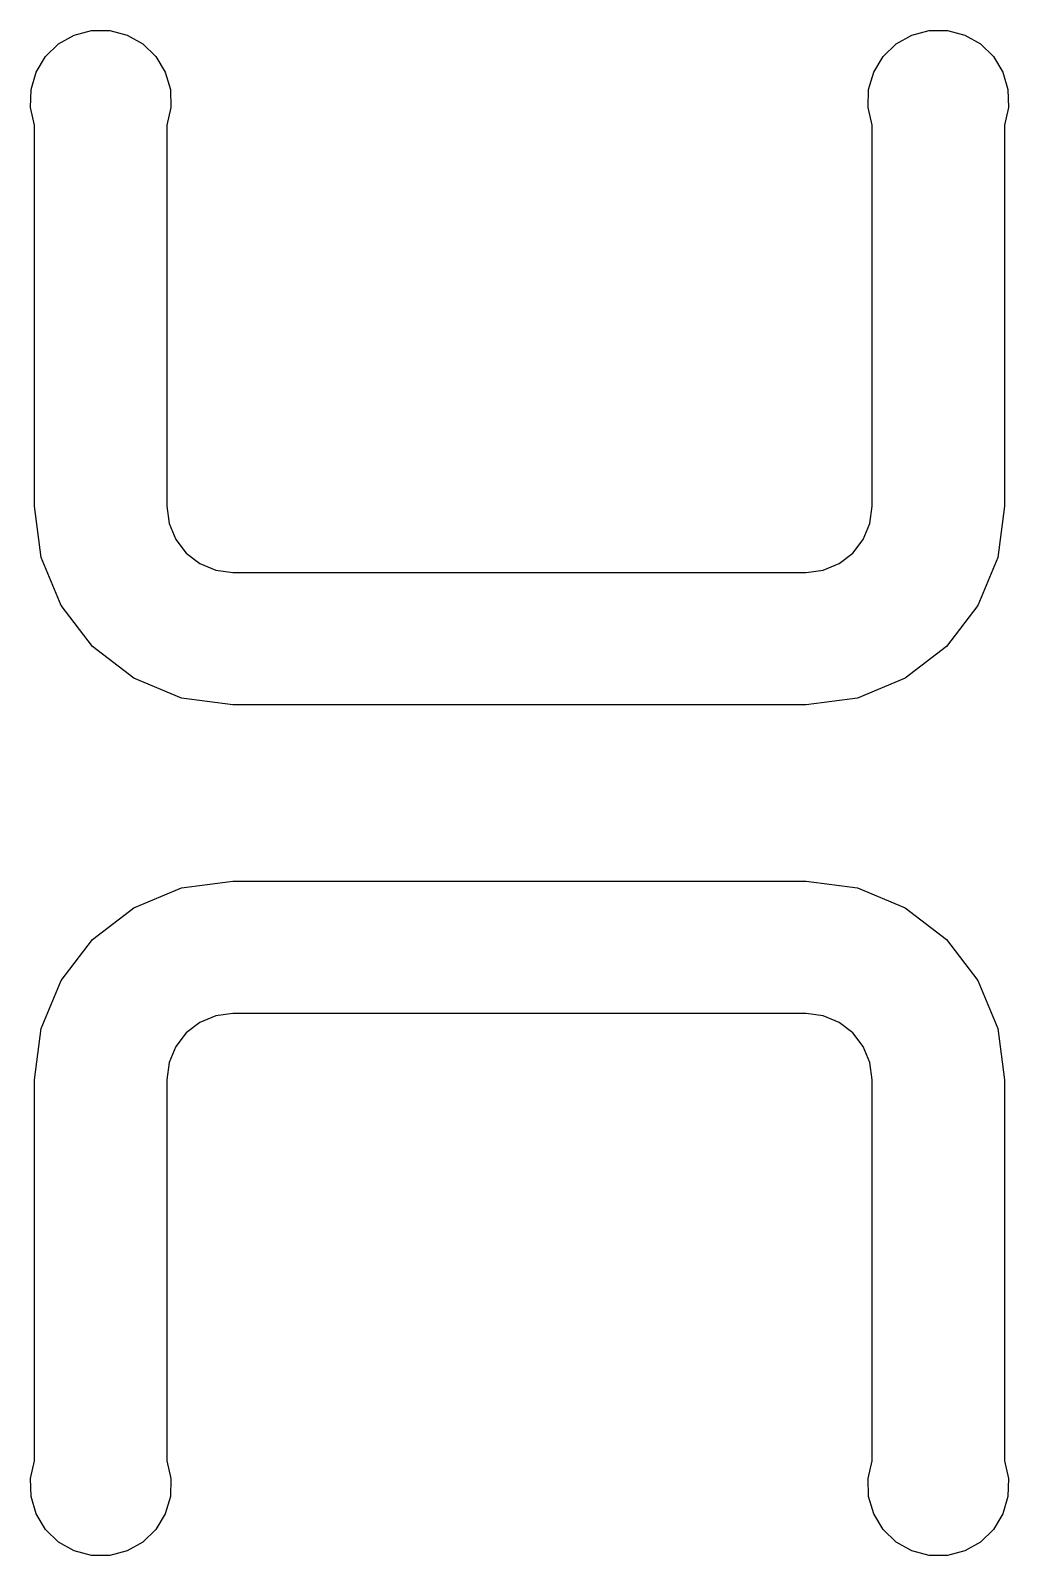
# Model space of a CAD drawing. Extents: x -0.55 to 0.55, y -0.86 to 0.86.
import ezdxf

# ---------------------------------------------------------------- set-up
doc = ezdxf.new("R2010")
doc.units = 0
doc.header["$MEASUREMENT"] = 0
doc.layers.add('L3', color=7, linetype='Continuous')

msp = doc.modelspace()

# ---------------------------------------------------------------- linework, layer by layer
at = {"layer": 'L3'}
for points in [[(-0.55, 0.757161), (-0.554611, 0.777125), (-0.554001, 0.797606), (-0.548207, 0.81726), (-0.537611, 0.834798), (-0.522909, 0.849069), (-0.505063, 0.859137), (-0.485245, 0.864341), (-0.464755, 0.864341), (-0.444937, 0.859137), (-0.427091, 0.849069), (-0.412389, 0.834798), (-0.401793, 0.81726), (-0.395999, 0.797606), (-0.395389, 0.777125), (-0.4, 0.757161), (-0.4, 0.325), (-0.397444, 0.305589), (-0.389952, 0.2875), (-0.378033, 0.271967), (-0.3625, 0.260048), (-0.344411, 0.252556), (-0.325, 0.25), (0.325, 0.25), (0.344411, 0.252556), (0.3625, 0.260048), (0.378033, 0.271967), (0.389952, 0.2875), (0.397444, 0.305589), (0.4, 0.325), (0.4, 0.757161), (0.395389, 0.777125), (0.395999, 0.797606), (0.401793, 0.81726), (0.412389, 0.834798), (0.427091, 0.849069), (0.444937, 0.859137), (0.464755, 0.864341), (0.485245, 0.864341), (0.505063, 0.859137), (0.522909, 0.849069), (0.537611, 0.834798), (0.548207, 0.81726), (0.554001, 0.797606), (0.554611, 0.777125), (0.55, 0.757161), (0.55, 0.325), (0.542333, 0.266766), (0.519856, 0.2125), (0.484099, 0.165901), (0.4375, 0.130144), (0.383234, 0.107667), (0.325, 0.1), (-0.325, 0.1), (-0.383234, 0.107667), (-0.4375, 0.130144), (-0.484099, 0.165901), (-0.519856, 0.2125), (-0.542333, 0.266766), (-0.55, 0.325)], [(-0.4, -0.757161), (-0.395389, -0.777125), (-0.395999, -0.797606), (-0.401793, -0.81726), (-0.412389, -0.834798), (-0.427091, -0.849069), (-0.444937, -0.859137), (-0.464755, -0.864341), (-0.485245, -0.864341), (-0.505063, -0.859137), (-0.522909, -0.849069), (-0.537611, -0.834798), (-0.548207, -0.81726), (-0.554001, -0.797606), (-0.554611, -0.777125), (-0.55, -0.757161), (-0.55, -0.325), (-0.542333, -0.266766), (-0.519856, -0.2125), (-0.484099, -0.165901), (-0.4375, -0.130144), (-0.383234, -0.107667), (-0.325, -0.1), (0.325, -0.1), (0.383234, -0.107667), (0.4375, -0.130144), (0.484099, -0.165901), (0.519856, -0.2125), (0.542333, -0.266766), (0.55, -0.325), (0.55, -0.757161), (0.554611, -0.777125), (0.554001, -0.797606), (0.548207, -0.81726), (0.537611, -0.834798), (0.522909, -0.849069), (0.505063, -0.859137), (0.485245, -0.864341), (0.464755, -0.864341), (0.444937, -0.859137), (0.427091, -0.849069), (0.412389, -0.834798), (0.401793, -0.81726), (0.395999, -0.797606), (0.395389, -0.777125), (0.4, -0.757161), (0.4, -0.325), (0.397444, -0.305589), (0.389952, -0.2875), (0.378033, -0.271967), (0.3625, -0.260048), (0.344411, -0.252556), (0.325, -0.25), (-0.325, -0.25), (-0.344411, -0.252556), (-0.3625, -0.260048), (-0.378033, -0.271967), (-0.389952, -0.2875), (-0.397444, -0.305589), (-0.4, -0.325)]]:
    msp.add_lwpolyline(points, close=True, dxfattribs=at)

doc.saveas('drawing.dxf')
